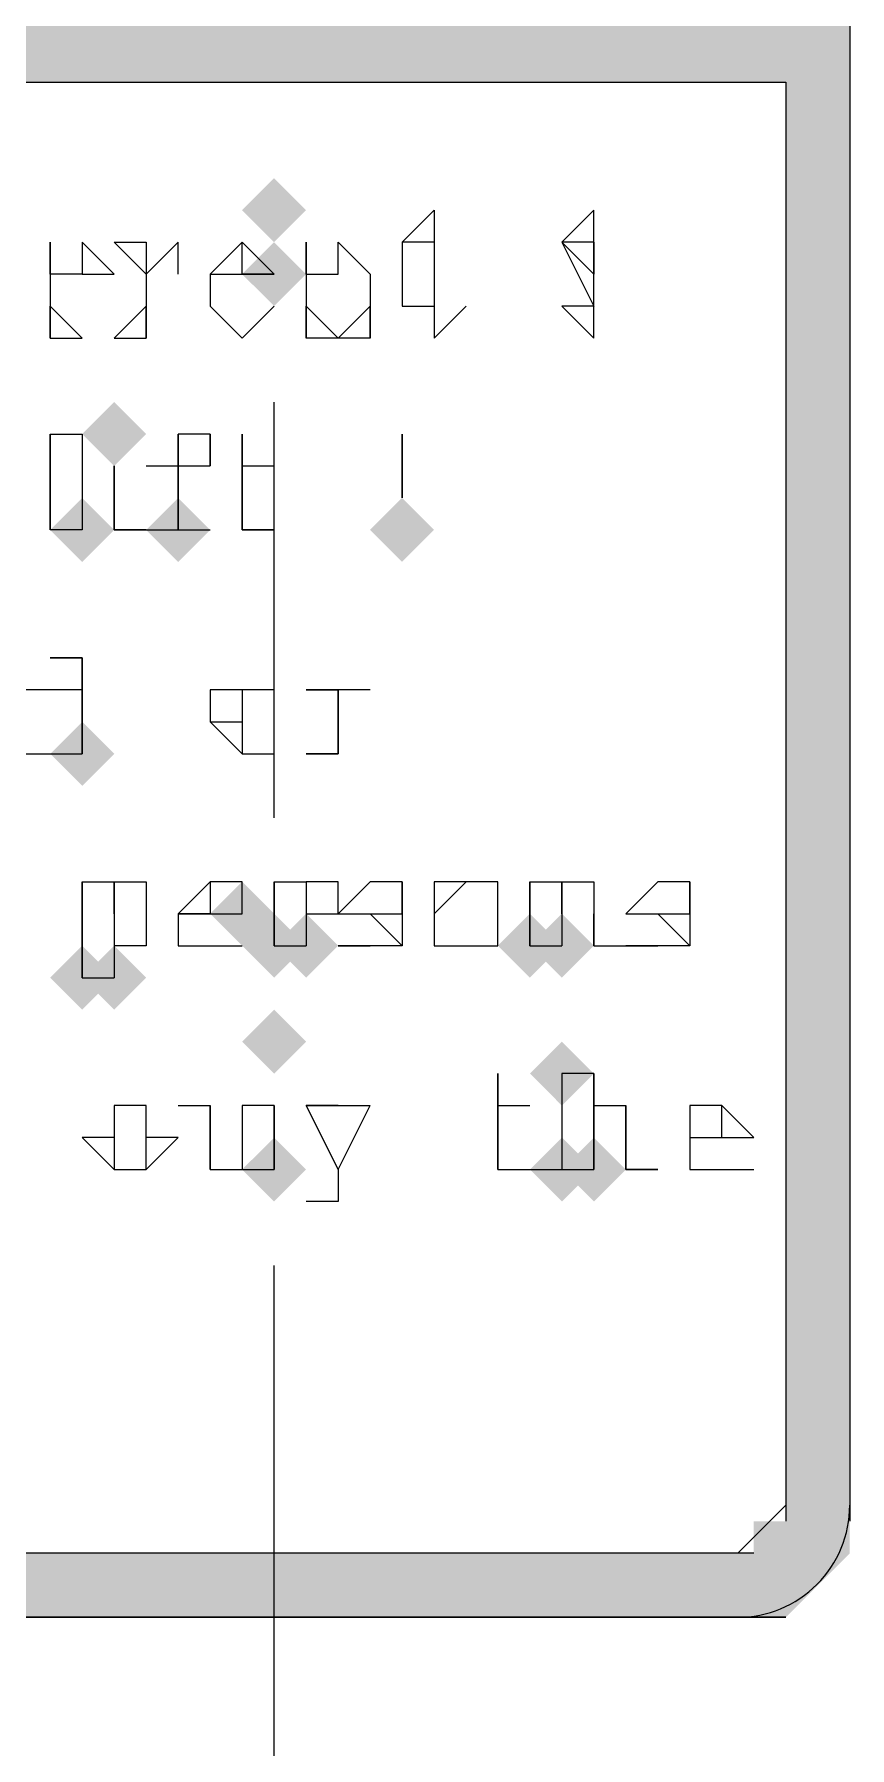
# Model space of a CAD drawing. Header units: millimetres. Extents: x 0 to 17945, y -132 to 1785.
# Drawn here: x 91.5 to 115.9, y 789.9 to 841.2 of the extents above; entities that cross this region are included whole.
import ezdxf

# ---------------------------------------------------------------- set-up
doc = ezdxf.new("R2010")
doc.units = ezdxf.units.MM

# ---------------------------------------------------------------- blocks, each defined once
blk = doc.blocks.new('TCR_SOLAR_AC_DB_FRONT')
at = {"transparency": 33554559}
h = blk.add_hatch(color=7, dxfattribs=at)
h.paths.add_polyline_path([(59.371, 841.723), (115.869, 839.808), (59.371, 839.808)])
h.paths.add_polyline_path([(115.869, 841.723), (59.371, 841.723), (115.869, 839.808)])
h = blk.add_hatch(color=7, dxfattribs=at)
h.paths.add_polyline_path([(59.371, 841.723), (115.869, 839.808), (59.371, 839.808)])
h.paths.add_polyline_path([(115.869, 841.723), (59.371, 841.723), (115.869, 839.808)])
h = blk.add_hatch(color=7, dxfattribs=at)
h.paths.add_polyline_path([(113.953, 839.808), (115.869, 796.716), (113.953, 796.716)])
h.paths.add_polyline_path([(115.869, 839.808), (113.953, 839.808), (115.869, 796.716)])
h.paths.add_polyline_path([(113.953, 796.716), (115.869, 796.716)], flags=16)
h.paths.add_polyline_path([(115.869, 796.716), (113.953, 796.716)], flags=16)
h = blk.add_hatch(color=7, dxfattribs=at)
h.paths.add_polyline_path([(113.953, 839.808), (115.869, 796.716), (113.953, 796.716)])
h.paths.add_polyline_path([(115.869, 839.808), (113.953, 839.808), (115.869, 796.716)])
h.paths.add_polyline_path([(113.953, 796.716), (115.869, 796.716)], flags=16)
h.paths.add_polyline_path([(115.869, 796.716), (113.953, 796.716)], flags=16)
for points in [[(99.59, 835.978), (98.632, 835.02), (97.674, 835.978), (98.632, 836.935)], [(99.59, 834.062), (98.632, 833.105), (97.674, 834.062), (98.632, 835.02)], [(99.59, 834.062), (98.632, 833.105), (97.674, 834.062), (98.632, 835.02)], [(94.802, 829.274), (93.844, 828.317), (92.886, 829.274), (93.844, 830.232)], [(94.802, 829.274), (93.844, 828.317), (92.886, 829.274), (93.844, 830.232)], [(93.844, 826.402), (92.886, 825.444), (91.929, 826.402), (92.886, 827.359)], [(93.844, 826.402), (92.886, 825.444), (91.929, 826.402), (92.886, 827.359)], [(96.717, 826.402), (95.759, 825.444), (94.802, 826.402), (95.759, 827.359)], [(96.717, 826.402), (95.759, 825.444), (94.802, 826.402), (95.759, 827.359)], [(103.42, 826.402), (102.462, 825.444), (101.505, 826.402), (102.462, 827.359)], [(103.42, 826.402), (102.462, 825.444), (101.505, 826.402), (102.462, 827.359)], [(93.844, 819.699), (92.886, 818.741), (91.929, 819.699), (92.886, 820.656)], [(93.844, 819.699), (92.886, 818.741), (91.929, 819.699), (92.886, 820.656)], [(98.632, 814.911), (97.674, 813.953), (96.717, 814.911), (97.674, 815.868)], [(98.632, 814.911), (97.674, 813.953), (96.717, 814.911), (97.674, 815.868)], [(99.59, 813.953), (98.632, 812.995), (97.674, 813.953), (98.632, 814.911)], [(99.59, 813.953), (98.632, 812.995), (97.674, 813.953), (98.632, 814.911)], [(100.547, 813.953), (99.59, 812.995), (98.632, 813.953), (99.59, 814.911)], [(100.547, 813.953), (99.59, 812.995), (98.632, 813.953), (99.59, 814.911)], [(107.25, 813.953), (106.293, 812.995), (105.335, 813.953), (106.293, 814.911)], [(107.25, 813.953), (106.293, 812.995), (105.335, 813.953), (106.293, 814.911)], [(108.208, 813.953), (107.25, 812.995), (106.293, 813.953), (107.25, 814.911)], [(108.208, 813.953), (107.25, 812.995), (106.293, 813.953), (107.25, 814.911)], [(93.844, 812.995), (92.886, 812.038), (91.929, 812.995), (92.886, 813.953)], [(93.844, 812.995), (92.886, 812.038), (91.929, 812.995), (92.886, 813.953)], [(94.802, 812.995), (93.844, 812.038), (92.886, 812.995), (93.844, 813.953)], [(94.802, 812.995), (93.844, 812.038), (92.886, 812.995), (93.844, 813.953)], [(99.59, 811.08), (98.632, 810.123), (97.674, 811.08), (98.632, 812.038)], [(108.208, 810.123), (107.25, 809.165), (106.293, 810.123), (107.25, 811.08)], [(108.208, 810.123), (107.25, 809.165), (106.293, 810.123), (107.25, 811.08)], [(99.59, 807.25), (98.632, 806.292), (97.674, 807.25), (98.632, 808.207)], [(99.59, 807.25), (98.632, 806.292), (97.674, 807.25), (98.632, 808.207)], [(108.208, 807.25), (107.25, 806.292), (106.293, 807.25), (107.25, 808.207)], [(108.208, 807.25), (107.25, 806.292), (106.293, 807.25), (107.25, 808.207)], [(109.165, 807.25), (108.208, 806.292), (107.25, 807.25), (108.208, 808.207)], [(109.165, 807.25), (108.208, 806.292), (107.25, 807.25), (108.208, 808.207)]]:
    blk.add_hatch(color=7, dxfattribs=at).paths.add_polyline_path(points, flags=16)
h = blk.add_hatch(color=7, dxfattribs=at)
h.paths.add_polyline_path([(112.996, 796.716), (115.869, 795.759), (112.996, 795.759)])
h.paths.add_polyline_path([(115.869, 796.716), (112.996, 796.716), (115.869, 795.759)])
h = blk.add_hatch(color=7, dxfattribs=at)
h.paths.add_polyline_path([(112.996, 796.716), (115.869, 795.759), (112.996, 795.759)])
h.paths.add_polyline_path([(115.869, 796.716), (112.996, 796.716), (115.869, 795.759)])
h = blk.add_hatch(color=7, dxfattribs=at)
h.paths.add_polyline_path([(59.371, 795.759), (114.911, 794.801), (60.328, 794.801)])
h.paths.add_polyline_path([(115.869, 795.759), (59.371, 795.759), (114.911, 794.801)])
h.paths.add_polyline_path([(60.328, 794.801), (114.911, 794.801)], flags=16)
h.paths.add_polyline_path([(114.911, 794.801), (60.328, 794.801)], flags=16)
h = blk.add_hatch(color=7, dxfattribs=at)
h.paths.add_polyline_path([(59.371, 795.759), (114.911, 794.801), (60.328, 794.801)])
h.paths.add_polyline_path([(115.869, 795.759), (59.371, 795.759), (114.911, 794.801)])
h.paths.add_polyline_path([(60.328, 794.801), (114.911, 794.801)], flags=16)
h.paths.add_polyline_path([(114.911, 794.801), (60.328, 794.801)], flags=16)
h = blk.add_hatch(color=7, dxfattribs=at)
h.paths.add_polyline_path([(60.328, 794.801), (113.953, 793.844), (61.286, 793.844)])
h.paths.add_polyline_path([(114.911, 794.801), (60.328, 794.801), (113.953, 793.844)])
h.paths.add_polyline_path([(61.286, 793.844), (113.953, 793.844), (62.243, 793.844)], flags=16)
h.paths.add_polyline_path([(113.953, 793.844), (61.286, 793.844)], flags=16)
h = blk.add_hatch(color=7, dxfattribs=at)
h.paths.add_polyline_path([(60.328, 794.801), (113.953, 793.844), (61.286, 793.844)])
h.paths.add_polyline_path([(114.911, 794.801), (60.328, 794.801), (113.953, 793.844)])
h.paths.add_polyline_path([(61.286, 793.844), (113.953, 793.844), (62.243, 793.844)], flags=16)
h.paths.add_polyline_path([(113.953, 793.844), (61.286, 793.844)], flags=16)
at = {"lineweight": 9}
for points in [[(115.869, 841.723), (115.869, 796.716)], [(115.869, 841.723), (115.869, 796.716)], [(64.159, 839.808), (113.953, 839.808)], [(64.159, 839.808), (113.953, 839.808)], [(113.953, 839.808), (113.953, 796.716)], [(113.953, 839.808), (113.953, 796.716)], [(103.42, 835.02), (102.462, 835.02), (103.42, 835.978), (103.42, 833.105), (103.42, 832.147)], [(103.42, 835.02), (102.462, 835.02), (103.42, 835.978), (103.42, 833.105), (103.42, 832.147)], [(91.929, 835.02), (91.929, 832.147)], [(91.929, 835.02), (91.929, 832.147)], [(92.886, 834.062), (93.844, 834.062), (92.886, 835.02), (92.886, 834.062), (91.929, 834.062)], [(91.929, 835.02), (91.929, 832.147)], [(91.929, 835.02), (91.929, 832.147)], [(92.886, 834.062), (93.844, 834.062), (92.886, 835.02), (92.886, 834.062), (91.929, 834.062)], [(93.844, 835.02), (94.802, 835.02), (94.802, 832.147)], [(93.844, 835.02), (94.802, 835.02), (94.802, 832.147)], [(94.802, 835.02), (94.802, 832.147)], [(95.759, 834.062), (95.759, 835.02), (94.802, 834.062)], [(94.802, 835.02), (94.802, 832.147)], [(95.759, 834.062), (95.759, 835.02), (94.802, 834.062)], [(96.717, 834.062), (98.632, 834.062), (97.674, 835.02), (96.717, 834.062), (96.717, 833.105), (97.674, 832.147), (98.632, 833.105)], [(98.632, 834.062), (97.674, 834.062), (97.674, 835.02), (96.717, 834.062), (96.717, 833.105), (97.674, 832.147)], [(96.717, 834.062), (98.632, 834.062), (97.674, 835.02), (96.717, 834.062), (96.717, 833.105), (97.674, 832.147), (98.632, 833.105)], [(98.632, 834.062), (97.674, 834.062), (97.674, 835.02), (96.717, 834.062), (96.717, 833.105), (97.674, 832.147)], [(99.59, 835.02), (99.59, 832.147)], [(99.59, 835.02), (99.59, 832.147)], [(99.59, 834.062), (100.547, 834.062), (100.547, 835.02), (101.505, 834.062), (101.505, 832.147)], [(100.547, 835.02), (101.505, 834.062), (101.505, 832.147), (100.547, 832.147), (99.59, 832.147)], [(99.59, 835.02), (99.59, 832.147)], [(99.59, 835.02), (99.59, 832.147)], [(99.59, 834.062), (100.547, 834.062), (100.547, 835.02), (101.505, 834.062), (101.505, 832.147)], [(100.547, 835.02), (101.505, 834.062), (101.505, 832.147), (100.547, 832.147), (99.59, 832.147)], [(102.462, 835.02), (102.462, 833.105), (103.42, 833.105), (103.42, 832.147), (104.378, 833.105)], [(102.462, 835.02), (102.462, 833.105), (103.42, 833.105), (103.42, 832.147), (104.378, 833.105)], [(103.42, 835.02), (103.42, 833.105)], [(103.42, 835.02), (103.42, 833.105)], [(108.208, 835.02), (108.208, 834.062), (108.208, 835.02), (107.25, 835.02), (108.208, 834.062)], [(108.208, 835.02), (108.208, 834.062), (108.208, 835.02), (107.25, 835.02), (108.208, 834.062)], [(91.929, 834.062), (91.929, 833.105)], [(91.929, 834.062), (91.929, 833.105)], [(94.802, 834.062), (94.802, 833.105)], [(94.802, 834.062), (94.802, 833.105)], [(96.717, 834.062), (96.717, 833.105)], [(96.717, 834.062), (96.717, 833.105)], [(99.59, 834.062), (99.59, 833.105)], [(99.59, 834.062), (99.59, 833.105)], [(101.505, 834.062), (101.505, 833.105)], [(101.505, 834.062), (101.505, 833.105)], [(101.505, 832.147), (101.505, 833.105), (101.505, 832.147), (101.505, 833.105), (100.547, 832.147), (99.59, 833.105), (99.59, 832.147), (99.59, 833.105), (99.59, 832.147)], [(101.505, 832.147), (101.505, 833.105), (101.505, 832.147), (101.505, 833.105), (100.547, 832.147), (99.59, 833.105), (99.59, 832.147), (99.59, 833.105), (99.59, 832.147)], [(91.929, 832.147), (92.886, 832.147)], [(91.929, 832.147), (92.886, 832.147)], [(93.844, 832.147), (94.802, 832.147)], [(93.844, 832.147), (94.802, 832.147)], [(98.632, 817.783), (98.632, 830.232)], [(91.929, 829.274), (91.929, 826.402), (91.929, 829.274), (92.886, 829.274), (92.886, 826.402), (91.929, 826.402), (91.929, 826.402)], [(91.929, 829.274), (91.929, 826.402), (91.929, 829.274), (92.886, 829.274), (92.886, 826.402), (91.929, 826.402), (91.929, 826.402)], [(96.717, 829.274), (96.717, 828.317), (96.717, 829.274), (95.759, 829.274), (95.759, 828.317), (95.759, 826.402), (95.759, 828.317), (95.759, 829.274), (95.759, 828.317), (95.759, 826.402)], [(96.717, 829.274), (96.717, 828.317), (96.717, 829.274), (95.759, 829.274), (95.759, 828.317), (95.759, 826.402), (95.759, 828.317), (95.759, 829.274), (95.759, 828.317), (95.759, 826.402)], [(97.674, 826.402), (97.674, 829.274), (97.674, 827.359), (97.674, 826.402), (98.632, 826.402), (97.674, 826.402), (97.674, 829.274)], [(97.674, 826.402), (97.674, 829.274), (97.674, 827.359), (97.674, 826.402), (98.632, 826.402), (97.674, 826.402), (97.674, 829.274)], [(102.462, 829.274), (102.462, 828.317)], [(102.462, 829.274), (102.462, 828.317)], [(93.844, 828.317), (93.844, 826.402), (93.844, 828.317), (93.844, 826.402), (94.802, 826.402)], [(93.844, 828.317), (93.844, 826.402), (93.844, 828.317), (93.844, 826.402), (94.802, 826.402)], [(94.802, 828.317), (96.717, 828.317)], [(94.802, 828.317), (96.717, 828.317)], [(97.674, 828.317), (98.632, 828.317)], [(97.674, 828.317), (98.632, 828.317)], [(94.802, 826.402), (96.717, 826.402)], [(94.802, 826.402), (96.717, 826.402)], [(92.886, 819.699), (92.886, 822.571), (92.886, 819.699), (92.886, 822.571), (91.929, 822.571)], [(91.929, 822.571), (92.886, 822.571)], [(92.886, 819.699), (92.886, 822.571), (92.886, 819.699), (92.886, 822.571), (91.929, 822.571)], [(91.929, 822.571), (92.886, 822.571)], [(92.886, 821.614), (91.929, 821.614), (90.971, 821.614), (90.971, 820.656), (90.971, 819.699), (91.929, 819.699), (92.886, 819.699), (92.886, 820.656)], [(91.929, 821.614), (90.971, 821.614), (90.971, 820.656), (90.971, 819.699), (91.929, 819.699)], [(92.886, 821.614), (91.929, 821.614), (90.971, 821.614), (90.971, 820.656), (90.971, 819.699), (91.929, 819.699), (92.886, 819.699), (92.886, 820.656)], [(91.929, 821.614), (90.971, 821.614), (90.971, 820.656), (90.971, 819.699), (91.929, 819.699)], [(97.674, 821.614), (96.717, 821.614), (96.717, 820.656), (97.674, 819.699), (98.632, 819.699), (98.632, 820.656), (98.632, 821.614), (97.674, 821.614), (96.717, 821.614), (96.717, 820.656), (97.674, 820.656)], [(97.674, 821.614), (96.717, 821.614), (96.717, 820.656), (97.674, 819.699), (98.632, 819.699), (98.632, 820.656), (98.632, 821.614), (97.674, 821.614), (96.717, 821.614), (96.717, 820.656), (97.674, 820.656)], [(97.674, 821.614), (97.674, 820.656), (97.674, 819.699)], [(97.674, 821.614), (97.674, 820.656), (97.674, 819.699)], [(98.632, 820.656), (98.632, 821.614)], [(98.632, 819.699), (98.632, 820.656), (98.632, 821.614)], [(98.632, 820.656), (98.632, 821.614)], [(98.632, 819.699), (98.632, 820.656), (98.632, 821.614)], [(100.547, 819.699), (100.547, 821.614), (100.547, 819.699), (100.547, 821.614), (99.59, 821.614)], [(100.547, 819.699), (100.547, 821.614), (100.547, 819.699), (100.547, 821.614), (99.59, 821.614)], [(101.505, 821.614), (100.547, 821.614), (100.547, 820.656)], [(101.505, 821.614), (100.547, 821.614), (100.547, 820.656)], [(99.59, 819.699), (100.547, 819.699)], [(99.59, 819.699), (100.547, 819.699)], [(92.886, 815.868), (92.886, 812.995), (92.886, 815.868), (93.844, 815.868), (93.844, 812.995)], [(92.886, 815.868), (92.886, 814.911)], [(92.886, 815.868), (92.886, 812.995), (92.886, 815.868), (93.844, 815.868), (93.844, 812.995)], [(92.886, 815.868), (92.886, 814.911)], [(93.844, 814.911), (93.844, 815.868), (94.802, 815.868), (94.802, 814.911), (94.802, 813.953), (93.844, 813.953)], [(93.844, 815.868), (94.802, 815.868), (94.802, 814.911), (94.802, 813.953), (93.844, 813.953)], [(93.844, 814.911), (93.844, 815.868), (94.802, 815.868), (94.802, 814.911), (94.802, 813.953), (93.844, 813.953)], [(93.844, 815.868), (94.802, 815.868), (94.802, 814.911), (94.802, 813.953), (93.844, 813.953)], [(95.759, 814.911), (97.674, 814.911), (97.674, 815.868), (96.717, 815.868), (95.759, 814.911), (95.759, 813.953), (96.717, 813.953), (97.674, 813.953)], [(97.674, 814.911), (97.674, 815.868), (96.717, 815.868), (96.717, 814.911), (95.759, 814.911), (95.759, 813.953), (96.717, 813.953)], [(95.759, 814.911), (97.674, 814.911), (97.674, 815.868), (96.717, 815.868), (95.759, 814.911), (95.759, 813.953), (96.717, 813.953), (97.674, 813.953)], [(97.674, 814.911), (97.674, 815.868), (96.717, 815.868), (96.717, 814.911), (95.759, 814.911), (95.759, 813.953), (96.717, 813.953)], [(98.632, 815.868), (98.632, 813.953), (98.632, 815.868), (99.59, 815.868), (99.59, 813.953)], [(98.632, 815.868), (98.632, 814.911)], [(98.632, 815.868), (98.632, 813.953), (98.632, 815.868), (99.59, 815.868), (99.59, 813.953)], [(98.632, 815.868), (98.632, 814.911)], [(100.547, 814.911), (100.547, 815.868), (99.59, 815.868), (99.59, 814.911), (100.547, 814.911), (100.547, 815.868), (99.59, 815.868), (99.59, 814.911)], [(100.547, 814.911), (100.547, 815.868), (99.59, 815.868), (99.59, 814.911), (100.547, 814.911), (100.547, 815.868), (99.59, 815.868), (99.59, 814.911)], [(102.462, 814.911), (102.462, 815.868), (102.462, 814.911), (102.462, 815.868), (101.505, 815.868), (100.547, 814.911), (101.505, 814.911), (102.462, 813.953)], [(101.505, 815.868), (100.547, 814.911)], [(102.462, 814.911), (102.462, 815.868), (102.462, 814.911), (102.462, 815.868), (101.505, 815.868), (100.547, 814.911), (101.505, 814.911), (102.462, 813.953)], [(101.505, 815.868), (100.547, 814.911)], [(106.293, 815.868), (106.293, 813.953), (106.293, 815.868), (107.25, 815.868), (107.25, 813.953)], [(106.293, 815.868), (106.293, 814.911)], [(106.293, 815.868), (106.293, 813.953), (106.293, 815.868), (107.25, 815.868), (107.25, 813.953)], [(106.293, 815.868), (106.293, 814.911)], [(107.25, 814.911), (107.25, 815.868), (108.208, 815.868), (108.208, 814.911), (108.208, 813.953), (108.208, 814.911)], [(107.25, 814.911), (107.25, 815.868), (108.208, 815.868), (108.208, 814.911), (108.208, 813.953), (108.208, 814.911)], [(108.208, 815.868), (108.208, 814.911), (108.208, 813.953)], [(108.208, 815.868), (108.208, 814.911), (108.208, 813.953)], [(111.081, 814.911), (111.081, 815.868), (111.081, 814.911), (111.081, 815.868), (110.123, 815.868), (109.165, 814.911), (110.123, 814.911), (111.081, 813.953)], [(110.123, 815.868), (109.165, 814.911)], [(111.081, 814.911), (111.081, 815.868), (111.081, 814.911), (111.081, 815.868), (110.123, 815.868), (109.165, 814.911), (110.123, 814.911), (111.081, 813.953)], [(110.123, 815.868), (109.165, 814.911)], [(94.802, 814.911), (94.802, 813.953)], [(94.802, 814.911), (94.802, 813.953)], [(95.759, 814.911), (95.759, 813.953)], [(95.759, 814.911), (95.759, 813.953)], [(100.547, 814.911), (101.505, 814.911), (102.462, 814.911), (102.462, 813.953), (101.505, 813.953), (100.547, 813.953), (101.505, 813.953)], [(100.547, 814.911), (101.505, 814.911), (102.462, 814.911), (102.462, 813.953), (101.505, 813.953), (100.547, 813.953), (101.505, 813.953)], [(101.505, 814.911), (102.462, 814.911), (102.462, 813.953)], [(101.505, 814.911), (102.462, 814.911), (102.462, 813.953)], [(103.42, 814.911), (103.42, 813.953)], [(103.42, 814.911), (103.42, 813.953)], [(105.335, 813.953), (105.335, 814.911)], [(105.335, 813.953), (105.335, 814.911)], [(109.165, 814.911), (110.123, 814.911), (111.081, 814.911), (111.081, 813.953), (110.123, 813.953), (109.165, 813.953), (110.123, 813.953)], [(109.165, 814.911), (110.123, 814.911), (111.081, 814.911), (111.081, 813.953), (110.123, 813.953), (109.165, 813.953), (110.123, 813.953)], [(110.123, 814.911), (111.081, 814.911), (111.081, 813.953)], [(110.123, 814.911), (111.081, 814.911), (111.081, 813.953)], [(98.632, 813.953), (99.59, 813.953)], [(98.632, 813.953), (99.59, 813.953)], [(106.293, 813.953), (107.25, 813.953)], [(106.293, 813.953), (107.25, 813.953)], [(108.208, 813.953), (109.165, 813.953)], [(108.208, 813.953), (109.165, 813.953)], [(108.208, 813.953), (109.165, 813.953)], [(108.208, 813.953), (109.165, 813.953)], [(92.886, 812.995), (93.844, 812.995)], [(92.886, 812.995), (93.844, 812.995)], [(105.335, 807.25), (105.335, 810.123), (105.335, 808.207), (105.335, 807.25), (106.293, 807.25), (107.25, 807.25)], [(105.335, 810.123), (105.335, 807.25), (106.293, 807.25)], [(105.335, 807.25), (105.335, 810.123), (105.335, 808.207), (105.335, 807.25), (106.293, 807.25), (107.25, 807.25)], [(105.335, 810.123), (105.335, 807.25), (106.293, 807.25)], [(108.208, 810.123), (108.208, 807.25), (108.208, 810.123), (107.25, 810.123), (107.25, 807.25)], [(108.208, 810.123), (108.208, 807.25), (108.208, 810.123), (107.25, 810.123), (107.25, 807.25)], [(93.844, 809.165), (93.844, 808.207), (93.844, 807.25)], [(93.844, 809.165), (93.844, 808.207), (93.844, 807.25)], [(94.802, 807.25), (94.802, 808.207), (94.802, 809.165)], [(94.802, 807.25), (94.802, 808.207), (94.802, 809.165)], [(95.759, 809.165), (96.717, 809.165), (96.717, 807.25), (96.717, 809.165), (96.717, 808.207), (96.717, 807.25), (97.674, 807.25)], [(95.759, 809.165), (96.717, 809.165)], [(95.759, 809.165), (96.717, 809.165), (96.717, 807.25), (96.717, 809.165), (96.717, 808.207), (96.717, 807.25), (97.674, 807.25)], [(95.759, 809.165), (96.717, 809.165)], [(98.632, 809.165), (98.632, 807.25)], [(98.632, 809.165), (98.632, 807.25)], [(99.59, 809.165), (100.547, 807.25), (99.59, 809.165), (100.547, 807.25), (101.505, 809.165)], [(100.547, 809.165), (99.59, 809.165), (100.547, 809.165), (101.505, 809.165), (101.505, 809.165)], [(99.59, 809.165), (100.547, 807.25), (99.59, 809.165), (100.547, 807.25), (101.505, 809.165)], [(100.547, 809.165), (99.59, 809.165), (100.547, 809.165), (101.505, 809.165), (101.505, 809.165)], [(105.335, 809.165), (106.293, 809.165)], [(105.335, 809.165), (106.293, 809.165)], [(108.208, 808.207), (108.208, 809.165), (109.165, 809.165), (109.165, 808.207), (109.165, 807.25), (109.165, 808.207), (109.165, 809.165), (109.165, 808.207), (109.165, 807.25)], [(108.208, 808.207), (108.208, 809.165), (109.165, 809.165), (109.165, 808.207), (109.165, 807.25), (109.165, 808.207), (109.165, 809.165), (109.165, 808.207), (109.165, 807.25)], [(111.081, 808.207), (112.996, 808.207), (112.038, 809.165), (111.081, 809.165), (111.081, 808.207), (111.081, 807.25), (112.038, 807.25), (112.996, 807.25)], [(111.081, 809.165), (111.081, 808.207), (111.081, 807.25)], [(111.081, 808.207), (112.996, 808.207), (112.038, 809.165), (111.081, 809.165), (111.081, 808.207), (111.081, 807.25), (112.038, 807.25), (112.996, 807.25)], [(111.081, 809.165), (111.081, 808.207), (111.081, 807.25)], [(112.038, 808.207), (112.038, 809.165)], [(112.038, 808.207), (112.038, 809.165)], [(112.038, 808.207), (112.038, 809.165)], [(112.038, 808.207), (112.038, 809.165)], [(93.844, 808.207), (93.844, 807.25)], [(93.844, 808.207), (93.844, 807.25)], [(94.802, 807.25), (94.802, 808.207)], [(94.802, 807.25), (94.802, 808.207)], [(111.081, 808.207), (111.081, 807.25)], [(111.081, 808.207), (111.081, 807.25)], [(100.547, 807.25), (100.547, 806.292), (99.59, 806.292)], [(100.547, 807.25), (100.547, 806.292), (99.59, 806.292)], [(107.25, 807.25), (108.208, 807.25)], [(107.25, 807.25), (108.208, 807.25)], [(109.165, 807.25), (110.123, 807.25)], [(109.165, 807.25), (110.123, 807.25)], [(85.226, 777.565), (98.632, 788.098), (98.632, 804.377)], [(112.517, 795.759), (113.953, 797.195)], [(112.517, 795.759), (113.953, 797.195)], [(112.996, 795.759), (62.243, 795.759)], [(112.996, 795.759), (62.243, 795.759)], [(112.996, 793.844), (62.243, 793.844)], [(112.996, 793.844), (62.243, 793.844)]]:
    blk.add_lwpolyline(points, dxfattribs=at)
for points in [[(108.208, 833.105), (108.208, 835.02), (108.208, 835.978), (107.25, 835.02)], [(108.208, 833.105), (108.208, 835.02), (108.208, 835.978), (107.25, 835.02)], [(91.929, 835.02), (91.929, 834.062)], [(91.929, 835.02), (91.929, 834.062)], [(93.844, 835.02), (94.802, 834.062)], [(93.844, 835.02), (94.802, 834.062)], [(99.59, 835.02), (99.59, 834.062)], [(99.59, 835.02), (99.59, 834.062)], [(91.929, 833.105), (91.929, 832.147), (91.929, 833.105), (92.886, 832.147)], [(91.929, 833.105), (91.929, 832.147), (91.929, 833.105), (92.886, 832.147)], [(94.802, 833.105), (93.844, 832.147), (94.802, 833.105), (94.802, 832.147)], [(94.802, 833.105), (93.844, 832.147), (94.802, 833.105), (94.802, 832.147)], [(108.208, 833.105), (107.25, 833.105), (108.208, 832.147)], [(108.208, 833.105), (107.25, 833.105), (108.208, 832.147)], [(102.462, 827.359), (102.462, 829.274), (102.462, 827.359), (102.462, 829.274)], [(102.462, 827.359), (102.462, 829.274), (102.462, 827.359), (102.462, 829.274)], [(93.844, 826.402), (94.802, 826.402)], [(93.844, 826.402), (94.802, 826.402)], [(99.59, 821.614), (100.547, 821.614)], [(99.59, 821.614), (100.547, 821.614)], [(100.547, 819.699), (99.59, 819.699)], [(100.547, 819.699), (99.59, 819.699)], [(104.378, 815.868), (103.42, 815.868), (103.42, 814.911), (103.42, 813.953), (104.378, 813.953), (105.335, 813.953), (105.335, 814.911), (105.335, 815.868)], [(104.378, 815.868), (103.42, 814.911), (103.42, 813.953), (104.378, 813.953), (105.335, 813.953), (105.335, 814.911), (105.335, 815.868)], [(104.378, 815.868), (103.42, 815.868), (103.42, 814.911), (103.42, 813.953), (104.378, 813.953), (105.335, 813.953), (105.335, 814.911), (105.335, 815.868)], [(104.378, 815.868), (103.42, 814.911), (103.42, 813.953), (104.378, 813.953), (105.335, 813.953), (105.335, 814.911), (105.335, 815.868)], [(93.844, 809.165), (93.844, 808.207), (92.886, 808.207), (93.844, 807.25), (94.802, 807.25), (95.759, 808.207), (94.802, 808.207), (94.802, 809.165)], [(93.844, 809.165), (93.844, 808.207), (92.886, 808.207), (93.844, 807.25), (94.802, 807.25), (95.759, 808.207), (94.802, 808.207), (94.802, 809.165)], [(97.674, 809.165), (97.674, 807.25), (98.632, 807.25), (98.632, 809.165)], [(97.674, 809.165), (97.674, 807.25), (98.632, 807.25), (98.632, 809.165)], [(109.165, 807.25), (110.123, 807.25)], [(109.165, 807.25), (110.123, 807.25)]]:
    blk.add_lwpolyline(points, close=True, dxfattribs=at)
blk.add_lwpolyline([(112.517, 793.844, 0.414214), (115.869, 797.195)], format="xyb", dxfattribs=at)
blk.add_lwpolyline([(112.517, 793.844, 0.414214), (115.869, 797.195)], format="xyb", dxfattribs=at)
blk.add_lwpolyline([(61.286, 793.844), (113.953, 793.844)], close=True)
blk.add_lwpolyline([(61.286, 793.844), (113.953, 793.844)], close=True)

msp = doc.modelspace()

# ---------------------------------------------------------------- block references
msp.add_blockref('TCR_SOLAR_AC_DB_FRONT', (0, 0))

doc.saveas('drawing.dxf')
